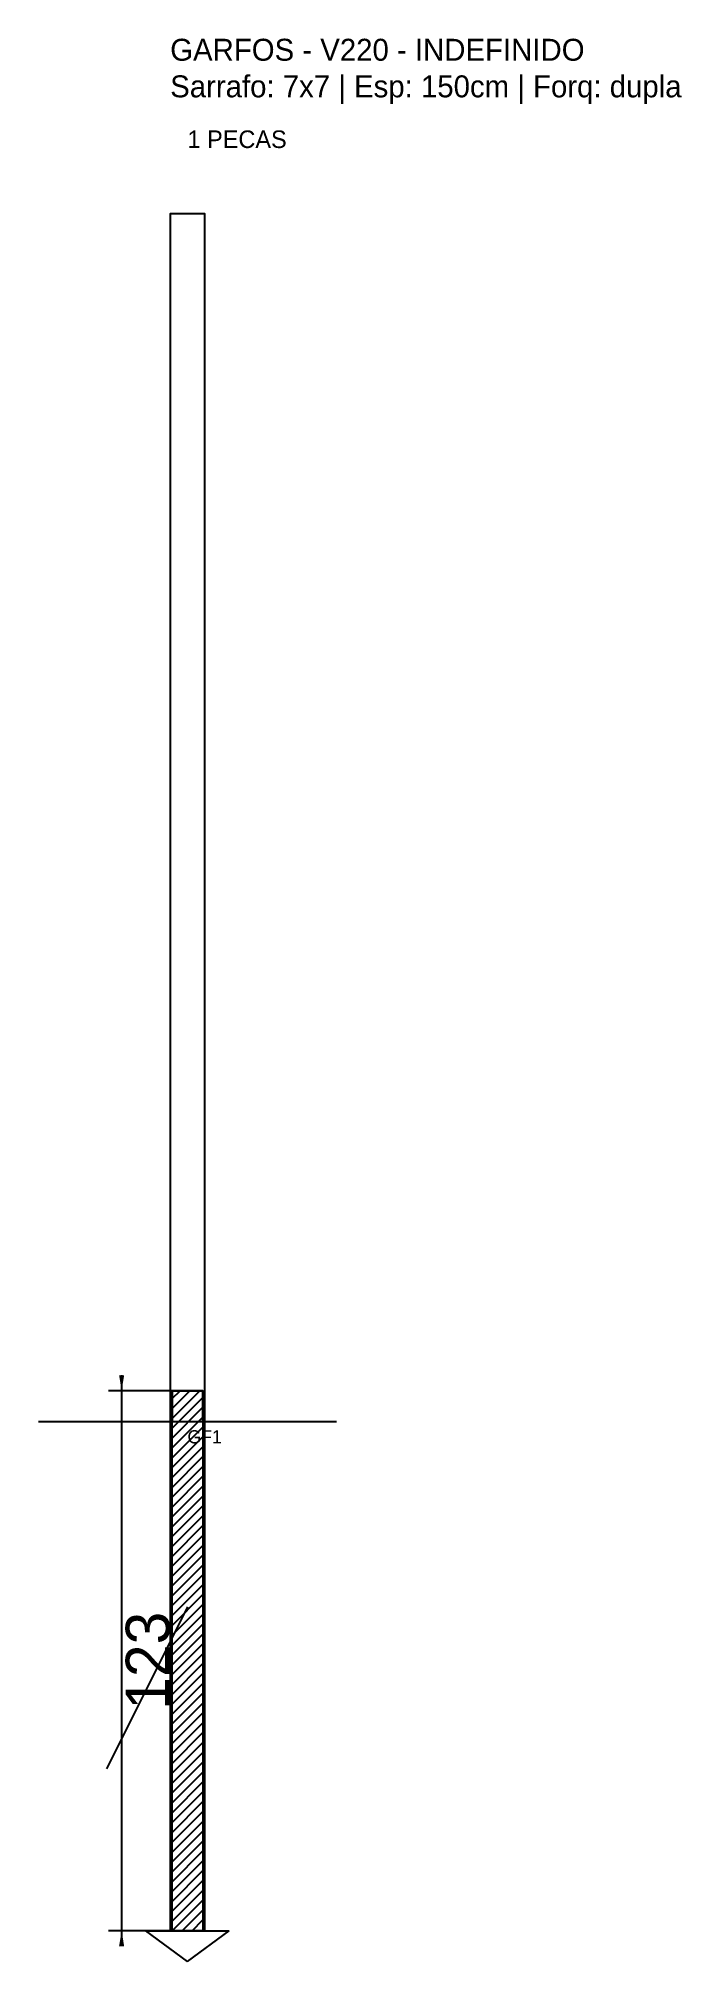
# Model space of a CAD drawing. Header units: metres. Extents: x -30 to 116, y -130 to 308.
import ezdxf

# ---------------------------------------------------------------- set-up
doc = ezdxf.new("R2010")
doc.units = ezdxf.units.M
for name, color, linetype in [('BARRA_ANCORAGEM', 1, 'Continuous'), ('COTA', 241, 'Continuous'), ('GARFOS OK', 3, 'Continuous'), ('NOME DA VIGA', 6, 'Continuous'), ('SARR_7x7', 40, 'Continuous'), ('VIGAS', 3, 'Continuous')]:
    doc.layers.add(name, color=color, linetype=linetype)
doc.dimstyles.new('EZ DXF', dxfattribs={"dimtxt": 10, "dimasz": 3.5, "dimexe": 3, "dimexo": 1.5, "dimgap": 1, "dimtad": 1, "dimdec": 1, "dimdsep": 46, "dimcen": 2.5, "dimazin": 3, "dimtfac": 1, "dimtmove": 0, "dimatfit": 3})

msp = doc.modelspace()

# ---------------------------------------------------------------- hatches: boundary and pattern name
at = {"layer": 'COTA'}
h = msp.add_hatch(dxfattribs=at)
h.set_pattern_fill('ANSI31', scale=0.5)
h.paths.add_polyline_path([(0.44, 0), (7.44, 0), (7.44, -123), (0.44, -123)])

# ---------------------------------------------------------------- linework, layer by layer
at = {"layer": 'BARRA_ANCORAGEM'}
msp.add_line((3.94, -49.2), (-14.51, -86.1), dxfattribs=at)
at = {"layer": 'GARFOS OK', "linetype": 'CONTINUOUS'}
msp.add_line((-30, -7), (37.88, -7), dxfattribs=at)
at = {"layer": 'GARFOS OK'}
for p, q in [((3.94, -130), (-5.56, -123)), ((-5.56, -123), (13.44, -123)), ((3.94, -130), (13.44, -123))]:
    msp.add_line(p, q, dxfattribs=at)
msp.add_lwpolyline([(0.44, 0), (7.44, 0), (7.44, -123), (0.44, -123), (0.44, 0)], dxfattribs=at)
at = {"layer": 'SARR_7x7'}
msp.add_lwpolyline([(0.44, -7), (7.44, -7), (7.44, 0), (0.44, 0), (0.44, -7)], dxfattribs=at)
at = {"layer": 'VIGAS'}
msp.add_lwpolyline([(0, -123), (7.88, -123), (7.88, 268), (0, 268), (0, -123)], dxfattribs=at)

# ---------------------------------------------------------------- texts
at = {"layer": 'NOME DA VIGA'}
for s, height, p in [('1 PECAS', 4, (3.94, 283)), ('GF1', 3, (3.94, -12))]:
    msp.add_text(s, height=height, dxfattribs=at).set_placement(p)
at = {"layer": 'NOME DA VIGA', "insert": (0, 293), "char_height": 5, "attachment_point": 7}
msp.add_mtext('GARFOS - V220 - INDEFINIDO\\PSarrafo: 7x7 | Esp: 150cm | Forq: dupla', dxfattribs=at)

# ---------------------------------------------------------------- dimensions: what is measured, and where the dimension line sits
at = {"layer": 'COTA'}
msp.add_linear_dim(base=(-11.06, 0), p1=(3.94, 0), p2=(3.94, -123), angle=90, dimstyle='EZ DXF', dxfattribs=at).render()

doc.saveas('drawing.dxf')
